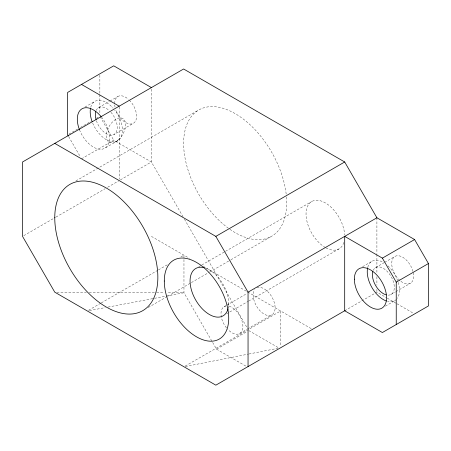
<?xml version="1.0" encoding="UTF-8"?>
<svg xmlns="http://www.w3.org/2000/svg" width="451" height="451" viewBox="0 0 451 451"><rect width="100%" height="100%" fill="white"/><g stroke="black" fill="none" stroke-linecap="round" stroke-linejoin="round"><path stroke-width="0.34" stroke-dasharray="2.25 1.69" d="M84.963 107.09L94.919 101.34M98.56 107.654L109.435 101.374M110.038 101.03L117.891 96.491M68.868 134.127L77.984 128.862M80.413 127.458L90.747 121.494M96.215 118.337L98.651 116.933M96.379 120.682A15.492 8.941 60 0 0 114.052 134.483L133.383 123.32M81.507 158.825L113.72 140.227L151.406 161.982L183.027 216.756M79.472 129.753A22.781 13.152 60 0 0 104.812 148.232L117.694 140.797A22.781 13.152 60 0 0 114.763 110.117M75.937 180.902L198.716 110.016M23.768 235.676L55.372 217.433M55.98 217.078L105.213 188.653M107.642 187.25L118.585 180.936M120.406 179.881L151.406 161.982L151.406 87.59M88.537 310.271L100.691 303.252M101.3 302.903L157.827 270.267M158.436 269.912L167.552 264.652M180.924 256.929L183.963 255.176L183.963 292.767L212.32 341.881M198.761 266.75L201.191 265.346M201.8 264.996L224.869 251.675M225.477 251.325L311.697 201.546M148.221 307.509L167.067 296.628M167.676 296.279L190.773 282.94M191.376 282.591L209.005 272.415M209.614 272.066L230.281 260.131M230.889 259.782L271.609 236.268M224.198 306.663L226.019 305.609M226.627 305.259L246.686 293.674M226.701 313.744L229.131 312.34M229.739 311.991L247.954 301.477M248.563 301.127L339.034 248.89M239.69 333.492L246.979 329.281M247.588 328.926L271.902 314.888M185.209 366.082L280.635 310.987L280.635 346.374M212.669 342.489L216.519 349.159L246.911 331.609M362.587 266.699L371.962 261.287M375.604 267.601L384.06 262.719M384.664 262.369L394.935 256.444M344.694 310.773L376.906 292.175L386.631 297.79M391.096 294.43L395.324 291.989M395.927 291.639L410.421 283.273M385.368 306.156L394.738 300.744M185.372 366.516L248.191 354.148M248.879 354.012L277.872 348.302M89.394 310.581L105.269 307.593M108.031 307.075L183.963 292.767L167.112 292.693M56.871 292.186L86.361 292.321M89.168 292.333L155.877 292.643M156.576 292.643L164.305 292.676M387.24 298.145L396.361 303.405M396.965 303.76L413.99 313.586M151.406 236.38L189.437 258.338M203.418 266.411L247.193 291.684M247.802 292.034L311.275 328.683M248.732 330.56L278.368 347.67M216.519 349.159L246.156 366.268M184.436 219.192L246.979 327.516M100.212 116.832L113.72 140.227M68.687 136.625L80.464 157.027M376.906 217.782L376.906 253.575M376.906 254.274L376.906 273.227M376.906 276.734L376.906 285.156M376.906 289.367L376.906 292.175M228.719 303.337L228.719 308.067M119.194 106.887L119.194 179.182M99.863 75.221L99.863 93.988M99.863 94.682L99.863 114.142M286.458 196.935A72.893 42.084 60 0 1 228.995 228.674M228.437 228.268A72.893 42.084 60 0 1 183.664 141.033A72.893 42.084 60 0 1 232.541 112.186A72.893 42.084 60 0 1 286.188 194.189M343.837 242.458A27.336 15.779 60 0 1 325.994 247.892M325.363 247.537A27.336 15.779 60 0 1 306.037 214.496A27.336 15.779 60 0 1 324.619 202.488A27.336 15.779 60 0 1 344.66 235.067M205.617 268.108A27.336 15.779 60 0 1 228.347 307.481M256.935 287.8A15.492 8.941 60 0 1 274.603 303.703A15.492 8.941 60 0 1 262.967 313.36A15.492 8.941 60 0 1 254.674 289.677M229.108 306.223A15.492 8.941 60 0 1 242.875 327.212A15.492 8.941 60 0 1 227.749 329.343M226.464 327.866A15.492 8.941 60 0 1 225.861 306.043M101.475 117.051A22.781 13.152 60 0 1 104.812 148.232M117.694 140.797A22.781 13.152 60 0 1 92.596 122.909M90.747 107.27A22.781 13.152 60 0 1 113.116 108.144M129.381 100.184A15.492 8.941 60 0 1 133.71 123.112A15.492 8.941 60 0 1 115.71 109.525M115.056 107.073A15.492 8.941 60 0 1 114.74 104.936M114.684 103.583A15.492 8.941 60 0 1 128.473 99.327M110.94 112.282A15.492 8.941 60 0 1 114.052 134.483M96.187 110.382A15.492 8.941 60 0 1 109.142 110.489M413.257 272.692A15.492 8.941 60 0 1 400.398 280.911M399.845 280.437A15.492 8.941 60 0 1 394.766 256.54A15.492 8.941 60 0 1 413.127 272.088M373.231 270.335A15.492 8.941 60 0 1 391.096 276.548A15.492 8.941 60 0 1 387.539 295.123M396.384 299.47A22.781 13.152 60 0 1 387.516 301.386M367.79 267.217A22.781 13.152 60 0 1 383.35 262.42M387.967 265.865A22.781 13.152 60 0 1 397.297 298.37M118.472 139.703A13.665 7.893 -60 0 0 122.807 118.528A13.665 7.893 -60 0 0 106.639 132.865A13.665 7.893 -60 0 0 118.472 139.703"/><path stroke-width="0.68" d="M54.763 143.384L215.837 236.38L344.694 161.982L376.906 217.782L414.593 239.537L428.45 263.536L428.45 305.936L382.38 332.534L344.694 310.773L344.694 236.38L382.38 258.135L396.237 282.134L396.237 324.534M248.05 366.573L248.05 292.175L376.906 217.782M382.38 258.135L414.593 239.537M345.274 310.44L215.837 385.171L54.763 292.175L22.55 236.38L22.55 161.982L183.619 68.992L344.694 161.982M396.237 282.134L428.45 263.536M151.406 87.59L113.72 65.829L67.65 92.427L67.65 134.826L68.343 136.027M81.507 84.427L119.194 106.188M215.837 236.38L248.05 292.175M228.065 308.732A27.336 15.779 60 0 1 195.723 300.067A27.336 15.779 60 0 1 204.388 267.731M79.472 129.753A22.781 13.152 60 0 1 81.868 108.877A22.781 13.152 60 0 1 101.069 116.555M92.134 121.714A22.781 13.152 60 0 1 90.482 108.465M96.012 119.447A15.492 8.941 60 0 1 95.725 111.685M386.186 294.869A15.492 8.941 60 0 1 372.768 271.637M386.349 301.02A22.781 13.152 60 0 1 367.65 267.809M54.763 217.782A72.893 42.084 60 0 0 132.081 313.958A72.893 42.084 60 0 0 132.081 210.876A72.893 42.084 60 0 0 54.763 217.782M164.294 281.018A45.557 26.305 60 0 0 212.613 341.131A45.557 26.305 60 0 0 212.613 276.7A45.557 26.305 60 0 0 164.294 281.018M354.356 279.158A22.781 13.152 60 0 0 378.519 309.211A22.781 13.152 60 0 0 378.519 276.999A22.781 13.152 60 0 0 354.356 279.158"/></g></svg>
